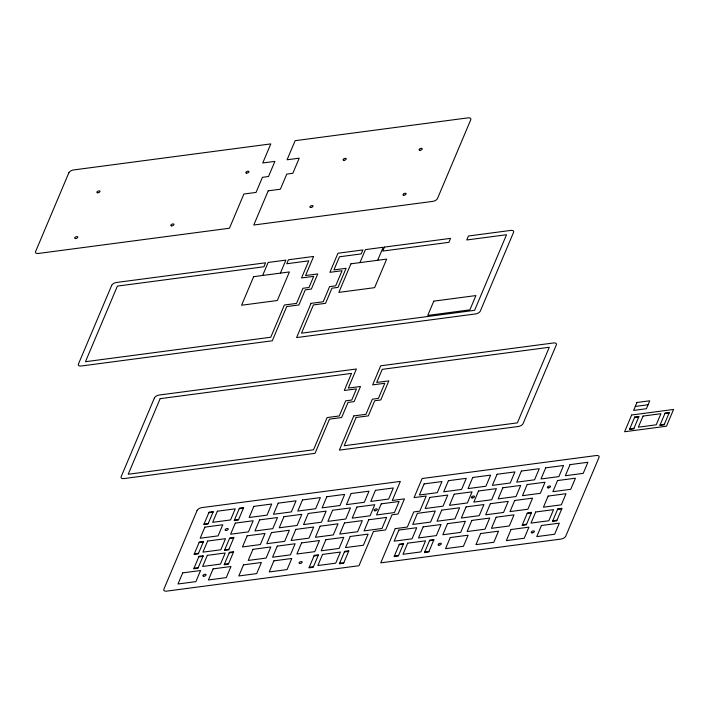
<?xml version="1.0" encoding="UTF-8"?>
<svg xmlns="http://www.w3.org/2000/svg" width="709" height="709" viewBox="0 0 709 709"><rect width="100%" height="100%" fill="white"/><g stroke="black" fill="none" stroke-linecap="round" stroke-linejoin="round"><path stroke-width="1.06" d="M238.658 519.44L238.392 520.078L234.174 520.636L239.474 508.096L243.683 507.538L238.658 519.44L234.44 519.998M262.649 275.473L268.144 262.454L285.887 260.114L280.392 273.125M213.028 512.182L213.294 511.552L209.084 512.102L203.784 524.642L208.003 524.093L213.028 512.182L208.818 512.74M198.538 553.286L198.272 553.924L194.062 554.482L199.353 541.942L203.572 541.384L198.538 553.286L194.328 553.844M202.996 556.335L203.261 555.705L199.052 556.255L193.752 568.795L197.971 568.237L202.996 556.335L198.786 556.893M228.927 549.28L228.661 549.909L224.443 550.468L229.743 537.927L233.952 537.378L228.927 549.28L224.718 549.829M233.385 552.32L233.651 551.691L229.432 552.249L224.141 564.781L228.351 564.231L233.385 552.32L229.167 552.878M359.933 262.622L365.427 249.612L383.179 247.264L377.675 260.283M318.217 555.395L318.483 554.766L314.273 555.315L308.973 567.856L313.192 567.297L318.217 555.395L314.007 555.953M348.606 551.38L348.872 550.751L344.663 551.31L339.363 563.841L343.581 563.292L348.606 551.38L344.388 551.939M403.341 544.158L403.616 543.519L399.397 544.078L394.107 556.618L398.316 556.06L403.341 544.158L399.132 544.716M433.731 540.143L433.997 539.505L429.787 540.063L424.487 552.603L428.706 552.045L433.731 540.143L429.512 540.701M526.574 524.252L531.599 512.341L527.39 512.899L522.099 525.44L526.308 524.882L526.574 524.252L522.365 524.802M664.882 413.595L659.857 425.497L664.067 424.939L669.367 412.399L665.148 412.957L664.882 413.595L669.092 413.037M635.282 406.452L648.053 404.768M634.493 417.61L638.712 417.052M629.734 428.874L633.952 428.316M660.123 424.859L664.333 424.31M239.199 508.725L243.417 508.176M204.059 524.013L208.269 523.455M199.087 542.58L203.297 542.022M229.477 538.565L233.686 538.007M527.124 513.538L531.333 512.979M557.504 509.523L561.723 508.965M194.027 568.166L198.236 567.608M224.407 564.151L228.626 563.593M552.745 520.796L556.964 520.238M309.248 567.227L313.458 566.668M339.629 563.212L343.847 562.654M394.372 555.98L398.582 555.422M424.753 551.974L428.972 551.416M68.844 172.819L35.583 251.589A4.165 2.065 -20.8 0 0 38.401 253.459L229.45 228.236L243.896 194.027L256.055 192.423L262.436 177.303L268.516 176.506L274.906 161.386L262.747 162.99L270.803 143.9L73.683 169.93A4.165 2.065 -20.8 0 0 68.844 172.819M111.676 285.364L78.407 364.134A4.165 2.065 -20.8 0 0 81.234 366.004L272.283 340.781L286.728 306.572L298.888 304.967L305.269 289.848L311.348 289.05L317.738 273.931L305.57 275.535L313.635 256.445L288.439 259.778L286.764 263.739L308.769 260.841L301.547 277.937L313.706 276.333L309 287.482L302.92 288.288L296.53 303.408L284.371 305.012L270.767 337.236L85.461 361.705L117.384 286.108L263.916 266.761L265.591 262.791L116.506 282.474A4.165 2.065 -20.8 0 0 111.676 285.364M154.429 397.917L121.168 476.687A4.165 2.065 -20.8 0 0 123.986 478.566L315.035 453.335L329.481 419.134L341.641 417.521L348.03 402.402L354.11 401.604L360.491 386.485L348.332 388.089L356.388 368.999L159.268 395.028A4.165 2.065 -20.8 0 0 154.429 397.917M160.145 398.662L128.223 474.259L313.52 449.79L327.124 417.566L339.283 415.961L345.673 400.842L351.753 400.036L356.459 388.887L344.299 390.491L351.522 373.395L160.145 398.662M268.215 190.818L253.769 225.028L432.658 201.4A4.165 2.065 -20.8 0 0 437.488 198.52L470.758 119.75A4.165 2.065 -20.8 0 0 467.931 117.871L295.13 140.692L287.065 159.782L299.225 158.169L292.844 173.288L286.764 174.095L280.374 189.214L268.215 190.818M253.645 276.661L241.574 305.233L277.325 300.51L289.396 271.937L253.645 276.661M197.111 510.48L163.85 589.25A4.165 2.065 -20.8 0 0 166.668 591.129L358.993 565.729L373.439 531.528L385.599 529.924L391.988 514.805L398.068 513.998L404.449 498.879L392.29 500.483L400.346 481.402L201.95 507.6A4.165 2.065 -20.8 0 0 197.111 510.48M182.7 572.881L178.012 583.994L195.888 581.628L200.576 570.523L182.7 572.881M204.901 527.124L200.204 538.228L218.08 535.871L222.777 524.757L204.901 527.124M217.362 511.198L212.673 522.311L230.549 519.954L235.237 508.84L217.362 511.198M207.631 541.038L202.942 552.143L220.818 549.785L225.506 538.68L207.631 541.038M311.047 303.363L296.601 337.573L475.482 313.945A4.165 2.065 -20.8 0 0 480.321 311.065L513.582 232.295A4.165 2.065 -20.8 0 0 510.764 230.416L468.427 236.008L466.752 239.979L506.527 234.723L474.605 310.32L301.467 333.177L313.405 304.923L325.564 303.319L331.945 288.2L338.025 287.402L346.089 268.312L333.93 269.899L339.469 256.782L361.2 253.911L362.875 249.949L337.954 253.237L329.898 272.327L342.057 270.714L335.676 285.833L329.596 286.64L323.207 301.759L311.047 303.363M207.329 555.351L202.641 566.464L220.508 564.107L225.205 552.993L207.329 555.351M213.108 568.866L208.411 579.98L226.286 577.613L230.974 566.509L213.108 568.866M235.299 523.109L230.611 534.214L248.478 531.856L253.175 520.752L235.299 523.109M350.928 263.81L338.867 292.383L374.618 287.659L386.68 259.095L350.928 263.81M253.849 506.386L249.151 517.49L267.027 515.133L271.715 504.019L253.849 506.386M247.157 535.818L242.46 546.931L260.336 544.565L265.033 533.46L247.157 535.818M259.618 519.892L254.93 531.006L272.805 528.648L277.494 517.535L259.618 519.892M243.506 564.851L238.818 575.965L256.693 573.599L261.382 562.494L243.506 564.851M252.936 549.333L248.239 560.438L266.114 558.08L270.811 546.967L252.936 549.333M384.455 247.095L382.78 251.066L448.877 242.336L450.552 238.366L384.455 247.095M278.167 503.168L273.47 514.282L291.346 511.925L296.043 500.811L278.167 503.168M271.476 532.61L266.788 543.714L284.663 541.357L289.352 530.243L271.476 532.61M283.946 516.684L279.249 527.797L297.124 525.431L301.812 514.326L283.946 516.684M277.254 546.116L272.557 557.23L290.433 554.872L295.13 543.759L277.254 546.116M273.904 560.837L269.216 571.95L287.092 569.584L291.78 558.479L273.904 560.837M302.486 499.96L297.798 511.074L315.673 508.707L320.362 497.603L302.486 499.96M295.795 529.393L291.107 540.506L308.982 538.149L313.67 527.035L295.795 529.393M308.264 513.476L303.567 524.58L321.443 522.223L326.14 511.109L308.264 513.476M353.8 415.917L339.354 450.126L518.244 426.499A4.165 2.065 -20.8 0 0 523.074 423.619L556.343 344.849A4.165 2.065 -20.8 0 0 553.516 342.97L380.715 365.791L372.65 384.881L384.81 383.268L378.429 398.387L372.349 399.194L365.959 414.313L353.8 415.917M301.573 542.908L296.885 554.021L314.761 551.655L319.449 540.55L301.573 542.908M356.157 417.477L344.228 445.731L517.366 422.874L549.289 347.277L382.231 369.336L376.692 382.452L388.842 380.866L380.777 399.956L374.698 400.753L368.317 415.873L356.157 417.477M326.814 496.743L322.116 507.857L339.992 505.499L344.68 494.386L326.814 496.743M320.122 526.184L315.425 537.289L333.301 534.932L337.998 523.827L320.122 526.184M332.583 510.258L327.895 521.372L345.77 519.015L350.459 507.901L332.583 510.258M325.892 539.7L321.204 550.804L339.079 548.447L343.768 537.333L325.892 539.7M322.551 554.411L317.862 565.525L335.729 563.168L340.426 552.054L322.551 554.411M351.132 493.535L346.435 504.648L364.311 502.291L369.008 491.177L351.132 493.535M433.784 301.139L427.757 315.425L469.89 309.86L475.916 295.573L433.784 301.139M344.441 522.967L339.753 534.081L357.628 531.723L362.317 520.61L344.441 522.967M356.911 507.05L352.213 518.164L370.089 515.798L374.777 504.693L356.911 507.05M350.219 536.483L345.522 547.596L363.398 545.239L368.095 534.125L350.219 536.483M375.451 490.327L370.763 501.431L388.638 499.074L393.327 487.96L375.451 490.327M368.76 519.759L364.072 530.873L381.947 528.506L386.635 517.402L368.76 519.759M381.229 503.842L376.532 514.947L394.408 512.589L399.105 501.476L381.229 503.842M395.205 528.648L380.76 562.857L560.925 539.07A4.165 2.065 -20.8 0 0 565.755 536.181L599.025 457.411A4.165 2.065 -20.8 0 0 596.198 455.541L422.121 478.522L414.056 497.612L426.215 496.008L419.834 511.127L413.755 511.925L407.365 527.044L395.205 528.648M398.857 530.057L394.169 541.171L412.044 538.813L416.732 527.7L398.857 530.057M424.097 483.901L419.4 495.015L437.276 492.649L441.973 481.544L424.097 483.901M417.406 513.334L412.718 524.447L430.593 522.09L435.282 510.976L417.406 513.334M407.675 543.174L402.987 554.287L420.854 551.921L425.551 540.816L407.675 543.174M429.867 497.417L425.178 508.521L443.054 506.164L447.742 495.059L429.867 497.417M423.184 526.849L418.487 537.963L436.363 535.596L441.06 524.492L423.184 526.849M448.416 480.693L443.728 491.798L461.603 489.44L466.292 478.327L448.416 480.693M441.725 510.125L437.036 521.239L454.912 518.873L459.6 507.768L441.725 510.125M454.194 494.2L449.497 505.313L467.373 502.956L472.07 491.842L454.194 494.2M447.503 523.641L442.815 534.746L460.69 532.388L465.379 521.275L447.503 523.641M472.735 477.476L468.046 488.59L485.922 486.232L490.61 475.119L472.735 477.476M450.242 537.555L445.544 548.66L463.42 546.302L468.117 535.189L450.242 537.555M466.052 506.917L461.355 518.022L479.231 515.665L483.928 504.551L466.052 506.917M478.513 490.991L473.825 502.105L491.691 499.739L496.389 488.634L478.513 490.991M471.822 520.424L467.134 531.537L485.009 529.18L489.697 518.066L471.822 520.424M497.062 474.268L492.365 485.381L510.241 483.015L514.929 471.91L497.062 474.268M490.371 503.7L485.674 514.814L503.55 512.456L508.247 501.343L490.371 503.7M480.64 533.54L475.952 544.645L493.819 542.288L498.516 531.174L480.64 533.54M502.832 487.783L498.143 498.888L516.019 496.53L520.707 485.417L502.832 487.783M496.149 517.216L491.452 528.329L509.328 525.963L514.025 514.858L496.149 517.216M521.381 471.051L516.693 482.164L534.559 479.807L539.257 468.693L521.381 471.051M514.69 500.492L510.001 511.597L527.877 509.239L532.565 498.135L514.69 500.492M527.159 484.566L522.462 495.68L540.338 493.322L545.026 482.209L527.159 484.566M511.038 529.526L506.35 540.63L524.226 538.273L528.914 527.159L511.038 529.526M545.7 467.843L541.011 478.956L558.887 476.599L563.575 465.485L545.7 467.843M535.667 511.995L530.979 523.109L548.846 520.743L553.543 509.638L535.667 511.995M548.137 496.078L543.44 507.183L561.315 504.826L566.012 493.712L548.137 496.078M557.558 480.551L552.869 491.665L570.745 489.307L575.433 478.194L557.558 480.551M541.446 525.511L536.748 536.616L554.624 534.258L559.321 523.153L541.446 525.511M570.027 464.634L565.33 475.739L583.206 473.382L587.903 462.268L570.027 464.634M557.779 508.894L552.479 521.425L556.698 520.876L561.989 508.335L557.779 508.894M631.675 414.995L624.602 431.746L666.478 426.215L673.55 409.465L631.675 414.995M636.957 402.482L633.607 410.422L646.378 408.73L649.728 400.798L636.957 402.482M634.768 416.972L629.468 429.512L633.686 428.954L638.977 416.413L634.768 416.972M643.045 416.068L638.348 427.173L656.224 424.815L660.921 413.702L643.045 416.068M246.608 173.129A1.666 0.824 -20.8 0 0 248.974 171.711A1.666 0.824 -20.8 0 0 246.59 171.622A1.666 0.824 -20.8 0 0 246.608 173.129M171.587 225.861A1.666 0.824 -20.8 0 0 173.953 224.443A1.666 0.824 -20.8 0 0 171.569 224.354A1.666 0.824 -20.8 0 0 171.587 225.861M97.638 192.795A1.666 0.824 -20.8 0 0 100.004 191.386A1.666 0.824 -20.8 0 0 97.62 191.297A1.666 0.824 -20.8 0 0 97.638 192.795M75.446 238.552A1.666 0.824 -20.8 0 0 77.813 237.143A1.666 0.824 -20.8 0 0 75.429 237.054A1.666 0.824 -20.8 0 0 75.446 238.552M419.896 150.246A1.666 0.824 -20.8 0 0 422.263 148.828A1.666 0.824 -20.8 0 0 419.879 148.739A1.666 0.824 -20.8 0 0 419.896 150.246M343.892 160.278A1.666 0.824 -20.8 0 0 346.258 158.869A1.666 0.824 -20.8 0 0 343.874 158.781A1.666 0.824 -20.8 0 0 343.892 160.278M310.675 207.498A1.666 0.824 -20.8 0 0 313.05 206.08A1.666 0.824 -20.8 0 0 310.666 205.991A1.666 0.824 -20.8 0 0 310.675 207.498M403.784 195.197A1.666 0.824 -20.8 0 0 406.151 193.787A1.666 0.824 -20.8 0 0 403.767 193.699A1.666 0.824 -20.8 0 0 403.784 195.197M548.163 487.907A1.666 0.824 -20.8 0 0 550.53 486.498A1.666 0.824 -20.8 0 0 548.146 486.409A1.666 0.824 -20.8 0 0 548.163 487.907M472.159 497.948A1.666 0.824 -20.8 0 0 474.525 496.53A1.666 0.824 -20.8 0 0 472.141 496.442A1.666 0.824 -20.8 0 0 472.159 497.948M438.942 545.159A1.666 0.824 -20.8 0 0 441.317 543.741A1.666 0.824 -20.8 0 0 438.933 543.652A1.666 0.824 -20.8 0 0 438.942 545.159M532.051 532.867A1.666 0.824 -20.8 0 0 534.418 531.449A1.666 0.824 -20.8 0 0 532.034 531.36A1.666 0.824 -20.8 0 0 532.051 532.867M374.875 510.79A1.666 0.824 -20.8 0 0 377.241 509.381A1.666 0.824 -20.8 0 0 374.857 509.292A1.666 0.824 -20.8 0 0 374.875 510.79M299.854 563.522A1.666 0.824 -20.8 0 0 302.22 562.113A1.666 0.824 -20.8 0 0 299.836 562.024A1.666 0.824 -20.8 0 0 299.854 563.522M225.905 530.465A1.666 0.824 -20.8 0 0 228.271 529.047A1.666 0.824 -20.8 0 0 225.887 528.958A1.666 0.824 -20.8 0 0 225.905 530.465M203.713 576.222A1.666 0.824 -20.8 0 0 206.08 574.804A1.666 0.824 -20.8 0 0 203.696 574.715A1.666 0.824 -20.8 0 0 203.713 576.222"/></g></svg>
